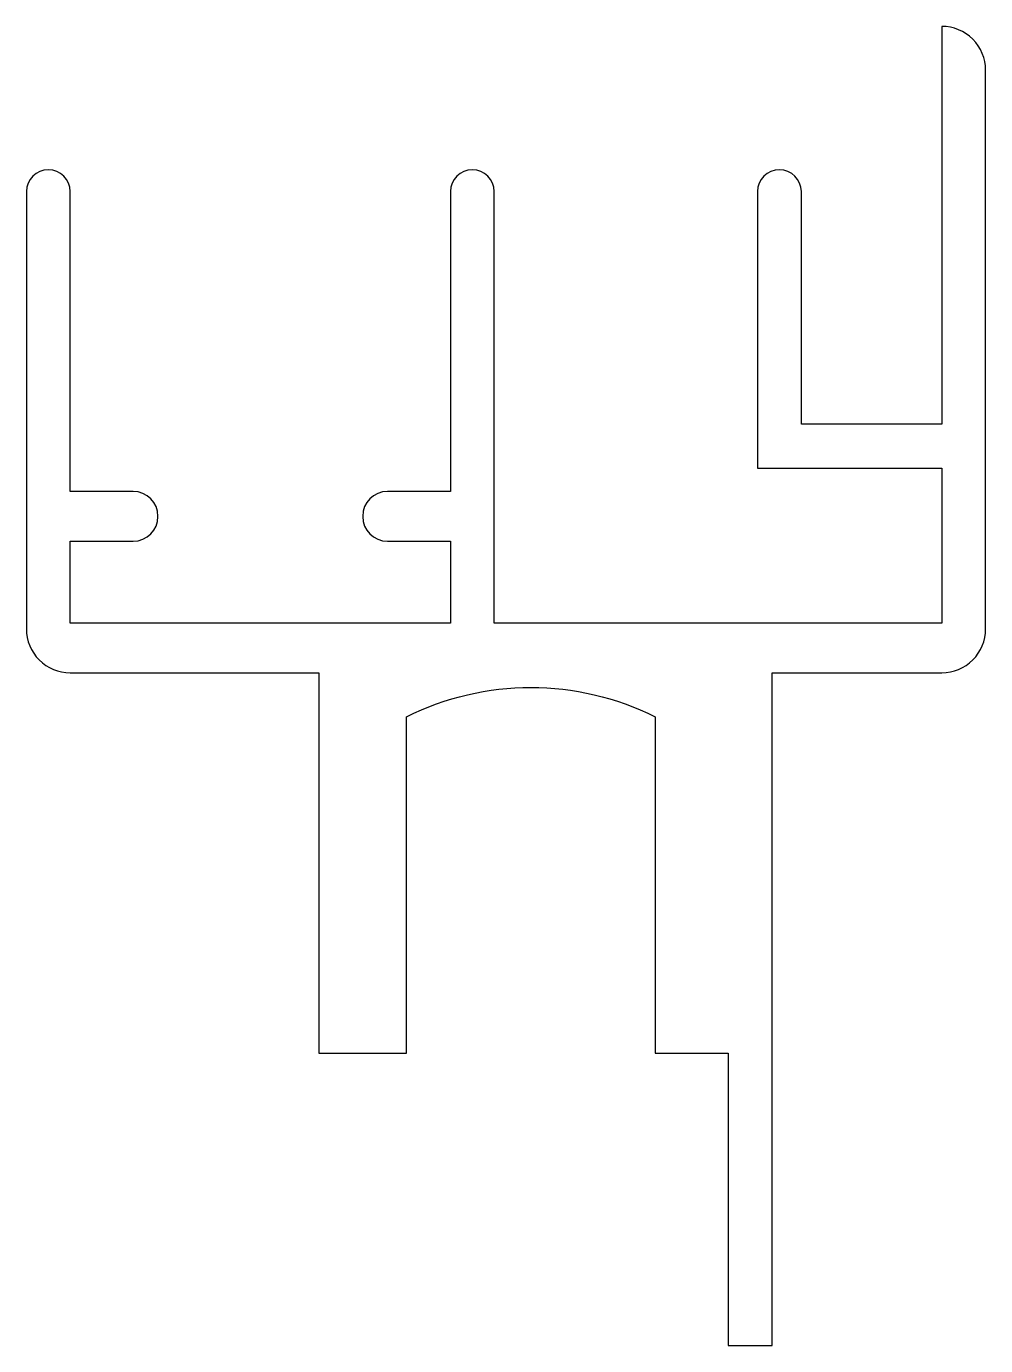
# Model space of a CAD drawing. Extents: x 161.1 to 193.9, y 202.8 to 247.9.
import ezdxf

# ---------------------------------------------------------------- set-up
doc = ezdxf.new("R2010")
doc.units = 0
doc.layers.add('ANA', color=220, linetype='CONTINUOUS')

msp = doc.modelspace()

# ---------------------------------------------------------------- linework, layer by layer
at = {"layer": 'ANA', "color": 7, "linetype": 'BYBLOCK'}
msp.add_lwpolyline([(161.129, 227.256, 0.414214), (162.629, 225.756), (171.129, 225.756), (171.129, 212.756), (174.129, 212.756), (174.129, 224.256, -0.235294), (182.629, 224.256), (182.629, 212.756), (185.129, 212.756), (185.129, 202.756), (186.629, 202.756), (186.629, 225.756), (192.429, 225.756, 0.414214), (193.929, 227.256), (193.929, 246.356, 0.414214), (192.429, 247.856), (192.429, 234.256), (187.629, 234.256), (187.629, 242.206, 1), (186.129, 242.206), (186.129, 232.756), (192.429, 232.756), (192.429, 227.456), (177.129, 227.456), (177.129, 242.206, 1), (175.629, 242.206), (175.629, 231.956), (173.479, 231.956, 1), (173.479, 230.256), (175.629, 230.256), (175.629, 227.456), (162.629, 227.456), (162.629, 230.256), (164.779, 230.256, 1), (164.779, 231.956), (162.629, 231.956), (162.629, 242.206, 1), (161.129, 242.206)], format="xyb", close=True, dxfattribs=at)

doc.saveas('drawing.dxf')
